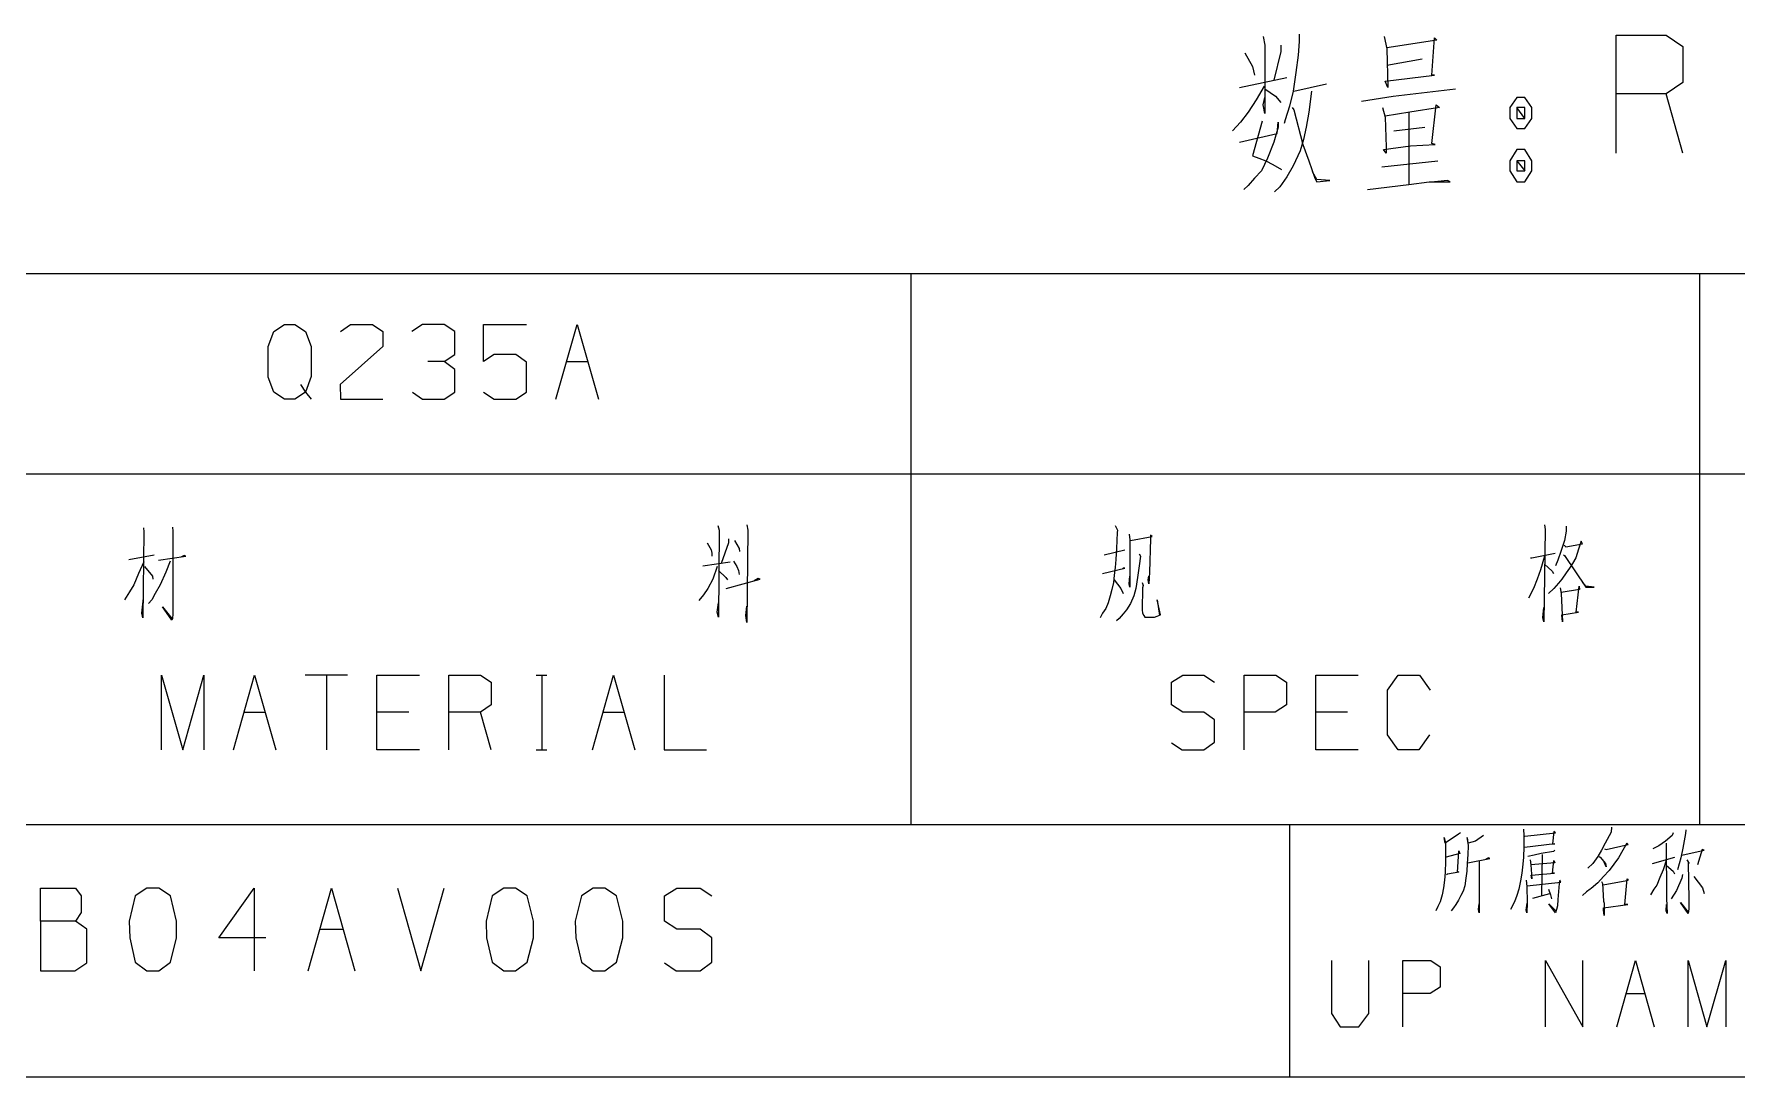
# Model space of a CAD drawing. Header units: millimetres. Extents: x 0 to 210, y 0 to 503.
# Drawn here: x 75.2 to 129.2, y 29 to 62.1 of the extents above; entities that cross this region are included whole.
import ezdxf

# ---------------------------------------------------------------- set-up
doc = ezdxf.new("R2010")
doc.units = ezdxf.units.MM
doc.layers.add('101', color=7, linetype='CONTINUOUS', true_color=0xffffff)

msp = doc.modelspace()

# ---------------------------------------------------------------- linework, layer by layer
at = {"layer": '101', "color": 72, "linetype": 'Continuous'}
for p, q in [((114.1703, 61.97224), (114.22598, 61.69666)), ((114.22598, 61.69666), (114.22598, 59.5313)), ((114.727, 61.69666), (114.727, 61.49981)), ((115.31153, 61.81476), (115.2837, 61.38169)), ((115.31153, 62.05098), (115.31153, 61.81476)), ((118.01047, 61.97224), (118.09396, 61.57854)), ((119.68054, 61.85413), (118.09396, 61.61791)), ((118.09396, 61.57854), (118.1218, 60.35807)), ((119.51353, 60.75177), (119.59704, 61.93287)), ((119.59704, 61.93287), (119.68054, 61.85413)), ((125.35677, 58.27145), (125.35677, 62.01161)), ((125.35677, 62.01161), (126.94334, 62.01161)), ((126.94334, 62.01161), (127.47219, 61.65728)), ((127.47219, 61.65728), (127.47219, 60.51555)), ((113.58578, 61.46043), (113.83629, 61.02736)), ((113.83629, 61.02736), (113.89195, 60.75177)), ((114.727, 61.49981), (114.50432, 60.59429)), ((115.2837, 61.38169), (115.20019, 60.83051)), ((118.09396, 61.06673), (119.20735, 61.26358)), ((113.41878, 60.35807), (114.92184, 60.67303)), ((115.20019, 60.83051), (115.11668, 60.23996)), ((115.14452, 60.23996), (116.1744, 60.47618)), ((118.0383, 60.55492), (119.59704, 60.75177)), ((118.1218, 60.35807), (118.0383, 60.55492)), ((119.59704, 60.75177), (119.51353, 60.75177)), ((127.47219, 60.51555), (126.94334, 60.16122)), ((113.94763, 59.96437), (113.69711, 59.57067)), ((114.19814, 60.39744), (113.94763, 59.96437)), ((114.1703, 59.80689), (114.22598, 60.04311)), ((114.22598, 60.3187), (114.55999, 60.08248)), ((114.55999, 60.08248), (114.727, 59.88563)), ((115.11668, 60.23996), (115.00535, 59.76752)), ((115.70121, 60.23996), (115.61771, 59.57067)), ((117.28677, 59.925), (118.28882, 60.08248)), ((118.28882, 60.08248), (120.26507, 60.3187)), ((122.21247, 60.04311), (121.9898, 59.72815)), ((122.46299, 60.04311), (122.21247, 60.04311)), ((122.68566, 59.72815), (122.46299, 60.04311)), ((126.94334, 60.16122), (125.35677, 60.16122)), ((127.47219, 58.27145), (126.94334, 60.16122)), ((113.69711, 59.57067), (113.44661, 59.25571)), ((114.22598, 59.5313), (114.1703, 59.80689)), ((115.00535, 59.76752), (114.86617, 59.33445)), ((115.08885, 59.72815), (115.14452, 59.64941)), ((115.14452, 59.64941), (115.42287, 58.54704)), ((115.61771, 59.57067), (115.5342, 59.09823)), ((117.9548, 59.72815), (118.0383, 59.41319)), ((118.81767, 59.57067), (118.0383, 59.45256)), ((118.0383, 59.41319), (118.06613, 58.4683)), ((118.78984, 59.57067), (118.78984, 57.2872)), ((119.76405, 59.72815), (118.81767, 59.57067)), ((119.51353, 58.58641), (119.65271, 59.80689)), ((119.65271, 59.80689), (119.76405, 59.72815)), ((121.9898, 59.72815), (121.9898, 59.37382)), ((122.46299, 59.72815), (122.21247, 59.72815)), ((122.46299, 59.37382), (122.21247, 59.72815)), ((122.21247, 59.72815), (122.21247, 59.37382)), ((122.46299, 59.37382), (122.46299, 59.72815)), ((122.68566, 59.37382), (122.68566, 59.72815)), ((113.44661, 59.25571), (113.19609, 58.98012)), ((113.41878, 58.62579), (114.61566, 58.90138)), ((114.14247, 59.29507), (113.83629, 58.19271)), ((114.64349, 59.09823), (114.50432, 58.62579)), ((114.61566, 58.90138), (114.64349, 59.25571)), ((114.64349, 59.25571), (114.64349, 59.09823)), ((114.86617, 59.33445), (114.83834, 59.21634)), ((115.5342, 59.09823), (115.45071, 58.70453)), ((118.31665, 58.98012), (119.29086, 59.09823)), ((121.9898, 59.37382), (122.21247, 59.05886)), ((122.21247, 59.37382), (122.46299, 59.37382)), ((122.21247, 59.05886), (122.46299, 59.05886)), ((122.46299, 59.05886), (122.68566, 59.37382)), ((114.50432, 58.62579), (114.30948, 58.11398)), ((115.33936, 58.3502), (115.11668, 57.87775)), ((115.45071, 58.70453), (115.33936, 58.3502)), ((115.42287, 58.54704), (115.61771, 58.03524)), ((117.98264, 58.38956), (118.8455, 58.50768)), ((118.06613, 58.27145), (117.98264, 58.38956)), ((118.06613, 58.4683), (118.06613, 58.27145)), ((118.8455, 58.50768), (119.62488, 58.54704)), ((119.62488, 58.54704), (119.51353, 58.58641)), ((122.21247, 58.38956), (121.9898, 58.03524)), ((122.46299, 58.38956), (122.21247, 58.38956)), ((122.68566, 58.03524), (122.46299, 58.38956)), ((113.83629, 58.19271), (114.03113, 58.11398)), ((114.03113, 58.11398), (114.25381, 58.03524)), ((114.30948, 58.11398), (114.11464, 57.72027)), ((114.25381, 58.03524), (114.47649, 57.91712)), ((114.47649, 57.91712), (114.75484, 57.75964)), ((115.11668, 57.87775), (114.92184, 57.52343)), ((115.61771, 58.03524), (115.81255, 57.48405)), ((117.92696, 57.83838), (119.70837, 58.03524)), ((121.9898, 58.03524), (121.9898, 57.72027)), ((122.21247, 58.03524), (122.21247, 57.72027)), ((122.46299, 58.03524), (122.21247, 58.03524)), ((122.21247, 58.03524), (122.46299, 57.72027)), ((122.46299, 57.72027), (122.46299, 58.03524)), ((122.68566, 57.72027), (122.68566, 58.03524)), ((113.69711, 57.24784), (113.55794, 57.12972)), ((113.89195, 57.48405), (113.69711, 57.24784)), ((114.11464, 57.72027), (113.89195, 57.48405)), ((114.92184, 57.52343), (114.69917, 57.20846)), ((115.86822, 57.44468), (115.72904, 57.6809)), ((115.81255, 57.48405), (115.86822, 57.36594)), ((116.28574, 57.40532), (115.86822, 57.44468)), ((115.86822, 57.36594), (116.28574, 57.40532)), ((117.48161, 57.12972), (118.78984, 57.2872)), ((118.78984, 57.2872), (119.43002, 57.36594)), ((119.43002, 57.36594), (120.09806, 57.36594)), ((120.01456, 57.40532), (119.59704, 57.36594)), ((120.09806, 57.36594), (120.01456, 57.40532)), ((121.9898, 57.72027), (122.21247, 57.36594)), ((122.21247, 57.72027), (122.46299, 57.72027)), ((122.21247, 57.36594), (122.46299, 57.36594)), ((122.46299, 57.36594), (122.68566, 57.72027)), ((114.69917, 57.20846), (114.53216, 57.05098)), ((73, 54.4625), (103, 54.4625)), ((103, 54.4625), (128, 54.4625)), ((103, 54.4625), (103, 48.1125)), ((128, 54.4625), (158, 54.4625)), ((128, 54.4625), (128, 48.1125)), ((82.62763, 52.15), (82.80438, 52.625)), ((82.80438, 52.625), (83.14021, 52.85)), ((83.14021, 52.85), (83.47604, 52.85)), ((83.47604, 52.85), (83.81186, 52.625)), ((83.81186, 52.625), (83.98861, 52.15)), ((84.92178, 52.625), (85.23993, 52.85)), ((85.23993, 52.85), (85.92926, 52.85)), ((85.92926, 52.85), (86.26508, 52.625)), ((86.26508, 52.625), (86.26508, 52.15)), ((87.51641, 52.85), (87.18058, 52.625)), ((88.20573, 52.85), (87.51641, 52.85)), ((88.54156, 52.625), (88.20573, 52.85)), ((88.54156, 51.9), (88.54156, 52.625)), ((89.45705, 51.675), (89.45705, 52.85)), ((89.45705, 52.85), (90.81804, 52.85)), ((91.75121, 50.475), (92.42286, 52.85)), ((92.42286, 52.85), (93.09451, 50.475)), ((82.62763, 51.175), (82.62763, 52.15)), ((83.98861, 52.15), (83.98861, 51.2)), ((86.26508, 52.15), (84.90411, 50.95)), ((88.20573, 51.675), (88.54156, 51.9)), ((89.79288, 51.9), (89.45705, 51.675)), ((90.48221, 51.9), (89.79288, 51.9)), ((90.81804, 51.65), (90.48221, 51.9)), ((88.20573, 51.675), (87.69316, 51.675)), ((88.54156, 51.425), (88.20573, 51.675)), ((88.54156, 50.7), (88.54156, 51.425)), ((90.81804, 50.7), (90.81804, 51.65)), ((92.08704, 51.675), (92.75868, 51.675)), ((82.80438, 50.7), (82.62763, 51.175)), ((83.65279, 50.95), (83.81186, 50.7)), ((83.98861, 51.2), (83.81186, 50.7)), ((84.90411, 50.95), (84.92178, 50.475)), ((83.14021, 50.475), (82.80438, 50.7)), ((83.47604, 50.475), (83.14021, 50.475)), ((83.81186, 50.7), (83.47604, 50.475)), ((83.81186, 50.7), (83.98861, 50.475)), ((84.92178, 50.475), (86.26508, 50.475)), ((87.19826, 50.7), (87.51641, 50.475)), ((87.51641, 50.475), (88.20573, 50.475)), ((88.20573, 50.475), (88.54156, 50.7)), ((89.45705, 50.7), (89.79288, 50.475)), ((89.79288, 50.475), (90.48221, 50.475)), ((90.48221, 50.475), (90.81804, 50.7)), ((73, 48.1125), (103, 48.1125)), ((103, 48.1125), (128, 48.1125)), ((103, 48.1125), (103, 37)), ((128, 48.1125), (158, 48.1125)), ((128, 48.1125), (128, 37)), ((96.88345, 46.475), (96.9188, 46.325)), ((97.80255, 46.5), (97.8379, 46.325)), ((109.48309, 46.475), (109.55379, 46.325)), ((123.08891, 46.5), (123.10659, 46.35)), ((123.77824, 46.45), (123.77824, 46.3)), ((78.68932, 46.275), (78.65398, 43.55)), ((78.67165, 46.4), (78.68932, 46.275)), ((79.59075, 46.425), (79.60842, 46.3)), ((79.60842, 46.3), (79.60842, 43.675)), ((96.54763, 45.925), (96.67136, 45.7)), ((96.9188, 46.325), (96.90113, 43.575)), ((97.21928, 45.925), (96.9895, 45.275)), ((97.21928, 46.05), (97.21928, 45.925)), ((97.4137, 46), (97.5551, 45.75)), ((97.8379, 46.325), (97.80255, 43.40001)), ((109.53612, 46.25), (109.51845, 45.75)), ((109.55379, 46.325), (109.53612, 46.25)), ((109.92496, 46.2), (109.94263, 46.025)), ((109.94263, 46.025), (109.94263, 44.775)), ((109.96032, 46), (110.64964, 46.125)), ((110.59661, 46.05), (110.56126, 45)), ((110.64964, 46.125), (110.59661, 46.175)), ((110.59661, 46.175), (110.59661, 46.05)), ((123.10659, 46.35), (123.07124, 43.425)), ((123.72522, 46), (123.60149, 45.65)), ((123.77824, 46.3), (123.72522, 46)), ((123.76057, 45.8), (124.29082, 45.9)), ((124.25547, 45.975), (124.16709, 45.725)), ((124.29082, 45.9), (124.25547, 45.975)), ((78.2121, 45.4), (79.00748, 45.55)), ((79.14888, 45.375), (80.01495, 45.5)), ((79.52005, 45.35), (79.37865, 45)), ((79.96192, 45.525), (79.85587, 45.475)), ((80.01495, 45.5), (79.96192, 45.525)), ((96.67136, 45.7), (96.68903, 45.6)), ((96.68903, 45.6), (96.68903, 45.5)), ((97.37835, 45.35), (97.4844, 45.175)), ((97.5551, 45.75), (97.57278, 45.65)), ((109.12959, 45.55), (109.78357, 45.7)), ((109.50076, 45.4), (109.48309, 45.15)), ((109.51845, 45.75), (109.50076, 45.4)), ((110.24311, 45.575), (110.27847, 45.5)), ((110.27847, 45.5), (110.24311, 45.2)), ((122.64704, 45.45), (122.6824, 45.45)), ((122.6824, 45.45), (123.42474, 45.6)), ((123.08891, 45.5), (122.96519, 45.075)), ((123.51311, 45.375), (123.44241, 45.2)), ((123.60149, 45.65), (123.51311, 45.375)), ((123.68987, 45.55), (123.72522, 45.525)), ((123.70754, 45.85), (123.76057, 45.8)), ((123.72522, 45.525), (124.39687, 44.525)), ((124.07871, 45.45), (123.97266, 45.275)), ((124.16709, 45.725), (124.07871, 45.45)), ((78.51257, 44.95), (78.37117, 44.6)), ((78.68932, 45.325), (78.51257, 44.95)), ((78.707, 45.175), (78.95445, 44.875)), ((78.95445, 44.875), (78.97212, 44.775)), ((79.37865, 45), (79.2019, 44.6)), ((96.40622, 45.2), (97.2723, 45.325)), ((96.86578, 45.175), (96.72437, 44.775)), ((96.90113, 45.05), (97.1309, 44.825)), ((97.1309, 44.825), (97.18392, 44.75)), ((97.4844, 45.175), (97.53743, 45.05)), ((97.53743, 45.05), (97.5551, 44.925)), ((109.07657, 44.95), (109.78357, 45.125)), ((109.44774, 44.9), (109.43007, 44.675)), ((109.48309, 45.15), (109.44774, 44.9)), ((109.73055, 45.125), (109.71286, 45.1)), ((109.78357, 45.125), (109.73055, 45.125)), ((109.92496, 44.625), (109.94263, 44.875)), ((110.19009, 44.825), (110.13706, 44.475)), ((110.24311, 45.2), (110.19009, 44.825)), ((110.52592, 44.75), (110.54359, 44.875)), ((110.56126, 45), (110.54359, 44.625)), ((122.96519, 45.075), (122.85914, 44.775)), ((123.08891, 45.25), (123.33636, 45.025)), ((123.33636, 45.025), (123.37172, 44.95)), ((123.77824, 44.975), (123.63684, 44.775)), ((123.88428, 45.125), (123.77824, 44.975)), ((123.97266, 45.275), (123.88428, 45.125)), ((78.22977, 44.375), (78.0707, 44.125)), ((78.37117, 44.6), (78.22977, 44.375)), ((79.04282, 44.325), (78.93678, 44.125)), ((79.2019, 44.6), (79.04282, 44.325)), ((96.4239, 44.275), (96.2825, 44.1)), ((96.5653, 44.475), (96.4239, 44.275)), ((96.72437, 44.775), (96.5653, 44.475)), ((97.14857, 44.475), (98.22675, 44.775)), ((98.15605, 44.8), (98.03233, 44.725)), ((98.22675, 44.775), (98.15605, 44.8)), ((109.37704, 44.45), (109.32402, 44.25)), ((109.43007, 44.675), (109.37704, 44.45)), ((109.44774, 44.75), (109.65984, 44.475)), ((109.65984, 44.475), (109.73055, 44.325)), ((109.94263, 44.525), (109.92496, 44.625)), ((109.94263, 44.775), (109.94263, 44.525)), ((110.13706, 44.475), (110.06637, 44.25)), ((110.33149, 44.675), (110.36684, 44.575)), ((110.34917, 44.5), (110.33149, 43.8)), ((110.36684, 44.575), (110.34917, 44.5)), ((110.54359, 44.625), (110.52592, 44.75)), ((122.73542, 44.475), (122.57635, 44.175)), ((122.85914, 44.775), (122.73542, 44.475)), ((123.38939, 44.475), (123.21264, 44.325)), ((123.53079, 44.65), (123.38939, 44.475)), ((123.63684, 44.775), (123.53079, 44.65)), ((123.58382, 44.5), (123.61916, 44.325)), ((124.20244, 44.45), (123.61916, 44.35)), ((123.61916, 44.325), (123.65451, 43.425)), ((124.09639, 43.725), (124.18477, 44.55)), ((124.18477, 44.55), (124.20244, 44.45)), ((124.39687, 44.55), (124.30849, 44.675)), ((124.66199, 44.525), (124.39687, 44.55)), ((124.39687, 44.525), (124.66199, 44.525)), ((78.61862, 43.7), (78.67165, 44.175)), ((78.93678, 44.125), (78.83073, 44)), ((79.57307, 43.475), (79.2726, 43.90001)), ((79.2726, 43.90001), (79.57307, 43.52501)), ((96.86578, 43.725), (96.90113, 44.02501)), ((97.7672, 43.625), (97.80255, 43.925)), ((109.18262, 43.85), (109.07657, 43.7)), ((109.25331, 44.02501), (109.18262, 43.85)), ((109.32402, 44.25), (109.25331, 44.02501)), ((109.83659, 43.8), (109.73055, 43.675)), ((109.96032, 44), (109.83659, 43.8)), ((110.06637, 44.25), (109.96032, 44)), ((110.33149, 43.8), (110.34917, 43.7)), ((110.91476, 43.65001), (110.80872, 44.125)), ((110.80872, 44.125), (110.87942, 43.625)), ((123.0359, 43.55), (123.07124, 43.875)), ((78.65398, 43.55), (78.61862, 43.7)), ((79.59075, 43.52501), (79.57307, 43.475)), ((79.60842, 43.675), (79.59075, 43.52501)), ((96.90113, 43.575), (96.86578, 43.725)), ((97.80255, 43.40001), (97.7672, 43.625)), ((109.07657, 43.7), (109.00587, 43.55)), ((109.60681, 43.52501), (109.51845, 43.45)), ((109.73055, 43.675), (109.60681, 43.52501)), ((110.34917, 43.7), (110.38451, 43.625)), ((110.38451, 43.625), (110.41987, 43.575)), ((110.41987, 43.575), (110.49056, 43.575)), ((110.49056, 43.575), (110.72034, 43.575)), ((110.72034, 43.575), (110.80872, 43.6)), ((110.80872, 43.6), (110.91476, 43.65001)), ((123.07124, 43.425), (123.0359, 43.55)), ((123.63684, 43.65001), (124.16709, 43.725)), ((123.65451, 43.425), (123.63684, 43.65001)), ((124.16709, 43.725), (124.09639, 43.725)), ((79.24707, 39.3625), (79.24707, 41.7375)), ((79.24707, 41.7375), (79.91872, 39.3625)), ((79.91872, 39.3625), (80.59036, 41.7375)), ((80.59036, 41.7375), (80.59036, 39.3625)), ((81.52354, 39.3625), (82.19519, 41.7375)), ((82.19519, 41.7375), (82.86684, 39.3625)), ((85.14332, 41.7375), (83.80001, 41.7375)), ((84.47166, 41.7375), (84.47166, 39.3625)), ((86.07649, 39.3625), (86.07649, 41.7375)), ((86.07649, 41.7375), (87.41979, 41.7375)), ((88.35297, 39.3625), (88.35297, 41.7375)), ((88.35297, 41.7375), (89.36044, 41.7375)), ((89.36044, 41.7375), (89.69627, 41.5125)), ((91.12434, 41.7375), (91.46017, 41.7375)), ((91.30109, 41.7375), (91.30109, 39.3625)), ((92.90592, 39.3625), (93.57757, 41.7375)), ((93.57757, 41.7375), (94.24921, 39.3625)), ((95.18239, 41.7375), (95.18239, 39.3625)), ((111.26865, 41.5125), (111.62215, 41.7375)), ((111.62215, 41.7375), (112.2938, 41.7375)), ((112.2938, 41.7375), (112.62962, 41.5125)), ((113.5628, 39.3625), (113.5628, 41.7375)), ((113.5628, 41.7375), (114.57027, 41.7375)), ((114.57027, 41.7375), (114.9061, 41.5125)), ((115.83928, 39.3625), (115.83928, 41.7375)), ((115.83928, 41.7375), (117.18258, 41.7375)), ((118.11575, 41.2625), (118.45158, 41.7375)), ((118.45158, 41.7375), (119.12322, 41.7375)), ((119.12322, 41.7375), (119.45905, 41.2625)), ((89.69627, 41.5125), (89.69627, 40.7875)), ((111.26865, 40.7875), (111.26865, 41.5125)), ((114.9061, 41.5125), (114.9061, 40.7875)), ((118.11575, 39.8375), (118.11575, 41.2625)), ((81.85937, 40.5625), (82.53101, 40.5625)), ((87.08397, 40.5625), (86.07649, 40.5625)), ((89.36044, 40.5625), (88.35297, 40.5625)), ((89.69627, 40.7875), (89.36044, 40.5625)), ((89.69627, 39.3625), (89.36044, 40.5625)), ((93.24174, 40.5625), (93.91339, 40.5625)), ((111.62215, 40.5625), (111.26865, 40.7875)), ((112.2938, 40.5625), (111.62215, 40.5625)), ((112.62962, 40.3125), (112.2938, 40.5625)), ((114.5526, 40.5625), (113.5628, 40.5625)), ((114.9061, 40.7875), (114.5526, 40.5625)), ((116.84676, 40.5625), (115.83928, 40.5625)), ((112.62962, 39.6125), (112.62962, 40.3125)), ((111.26865, 39.5875), (111.60448, 39.3625)), ((112.2938, 39.3625), (112.62962, 39.6125)), ((118.45158, 39.3625), (118.11575, 39.8375)), ((119.44138, 39.8375), (119.10555, 39.3625)), ((87.41979, 39.3625), (86.07649, 39.3625)), ((91.12434, 39.3625), (91.46017, 39.3625)), ((95.18239, 39.3625), (96.52569, 39.3625)), ((111.60448, 39.3625), (112.2938, 39.3625)), ((117.18258, 39.3625), (115.83928, 39.3625)), ((119.10555, 39.3625), (118.45158, 39.3625)), ((73, 37), (103, 37)), ((103, 37), (128, 37)), ((120.42107, 36.73867), (120.35863, 36.69451)), ((122.41866, 36.84907), (122.43427, 36.65035)), ((122.46549, 36.62827), (123.43333, 36.73867)), ((123.38651, 36.78283), (123.33968, 36.38539)), ((123.43333, 36.73867), (123.38651, 36.78283)), ((125.19676, 36.76075), (125.00944, 36.40747)), ((125.21237, 36.91531), (125.19676, 36.76075)), ((127.16312, 36.73867), (127.13189, 36.65035)), ((127.55338, 36.71659), (127.47533, 36.25291)), ((127.56899, 36.82699), (127.55338, 36.71659)), ((128, 37), (158, 37)), ((119.93715, 36.40747), (119.90592, 36.58411)), ((119.90592, 36.58411), (119.95277, 36.40747)), ((120.35863, 36.69451), (119.93715, 36.40747)), ((119.95277, 36.40747), (119.95277, 35.83339)), ((120.67085, 36.40747), (120.63963, 36.58411)), ((120.63963, 36.58411), (120.67085, 36.31915)), ((120.67085, 36.31915), (120.65524, 36.05419)), ((120.90501, 36.47371), (120.67085, 36.40747)), ((121.15478, 36.65035), (120.90501, 36.47371)), ((122.43427, 36.29707), (122.41866, 35.96587)), ((122.43427, 36.65035), (122.43427, 36.29707)), ((123.41773, 36.38539), (122.44987, 36.27499)), ((123.33968, 36.38539), (123.41773, 36.38539)), ((123.41773, 36.18667), (123.3709, 36.14251)), ((124.90016, 36.18667), (124.77527, 35.98795)), ((125.00944, 36.40747), (124.90016, 36.18667)), ((124.99382, 36.23083), (125.04065, 36.20875)), ((125.04065, 36.20875), (125.74313, 36.36331)), ((125.57142, 36.18667), (125.43092, 35.94379)), ((125.6963, 36.40747), (125.57142, 36.18667)), ((125.74313, 36.36331), (125.6963, 36.40747)), ((126.71041, 36.31915), (126.52308, 36.23083)), ((126.92896, 36.47371), (126.71041, 36.31915)), ((127.13189, 36.65035), (126.92896, 36.47371)), ((126.94456, 36.40747), (126.96018, 34.66315)), ((127.47533, 36.25291), (127.41289, 35.94379)), ((127.44411, 36.03211), (128.14658, 36.18667)), ((128.08415, 36.20875), (127.94365, 35.72299)), ((128.14658, 36.18667), (128.08415, 36.20875)), ((119.95277, 35.83339), (119.93715, 35.48011)), ((120.40547, 36.07627), (119.96837, 35.96587)), ((120.32742, 35.48011), (120.37424, 36.16459)), ((120.37424, 36.16459), (120.40547, 36.07627)), ((120.63963, 35.76715), (120.62401, 35.52427)), ((120.65524, 36.05419), (120.63963, 35.76715)), ((120.65524, 35.78923), (121.35771, 35.92171)), ((121.01428, 35.83339), (121.01428, 34.19947)), ((121.31088, 35.94379), (121.23283, 35.89963)), ((121.35771, 35.92171), (121.31088, 35.94379)), ((122.40305, 35.74507), (122.37182, 35.45803)), ((122.41866, 35.96587), (122.40305, 35.74507)), ((122.76209, 36.03211), (122.55915, 35.98795)), ((122.6372, 35.87755), (122.65282, 35.72299)), ((123.41773, 35.78923), (122.65282, 35.72299)), ((122.65282, 35.72299), (122.68404, 35.28139)), ((122.98063, 36.07627), (122.76209, 36.03211)), ((123.3709, 36.14251), (122.98063, 36.07627)), ((123.01186, 36.05419), (122.99625, 34.75147)), ((123.33968, 35.45803), (123.38651, 35.85547)), ((123.38651, 35.85547), (123.41773, 35.78923)), ((124.61917, 35.76715), (124.46307, 35.61259)), ((124.77527, 35.98795), (124.61917, 35.76715)), ((124.82211, 35.98795), (124.85333, 35.96587)), ((124.85333, 35.96587), (125.02505, 35.76715)), ((125.04065, 35.65675), (124.97822, 35.81131)), ((125.02505, 35.76715), (125.04065, 35.65675)), ((125.29042, 35.74507), (125.13432, 35.54635)), ((125.43092, 35.94379), (125.29042, 35.74507)), ((126.50748, 35.76715), (127.22556, 35.96587)), ((126.94456, 35.85547), (126.85091, 35.56843)), ((126.96018, 35.70091), (127.16312, 35.52427)), ((127.41289, 35.94379), (127.30361, 35.56843)), ((127.60021, 35.87755), (127.67827, 35.76715)), ((127.67827, 35.76715), (127.64704, 35.78923)), ((127.64704, 35.78923), (127.66265, 34.61899)), ((119.92154, 35.23723), (119.89032, 34.99435)), ((119.93715, 35.48011), (119.92154, 35.23723)), ((119.98398, 35.41387), (120.0152, 35.43595)), ((120.0152, 35.43595), (120.37424, 35.50219)), ((120.37424, 35.50219), (120.32742, 35.48011)), ((120.5928, 35.30347), (120.56158, 35.06059)), ((120.62401, 35.52427), (120.5928, 35.30347)), ((122.32499, 35.21515), (122.27816, 34.95019)), ((122.37182, 35.45803), (122.32499, 35.21515)), ((122.51232, 35.23723), (122.52792, 35.03851)), ((122.54354, 35.06059), (123.60506, 35.17099)), ((122.66843, 35.39179), (123.40212, 35.45803)), ((122.68404, 35.28139), (122.66843, 35.39179)), ((123.40212, 35.45803), (123.33968, 35.45803)), ((123.55823, 35.12683), (123.51139, 34.61899)), ((123.57384, 35.23723), (123.55823, 35.12683)), ((123.60506, 35.17099), (123.57384, 35.23723)), ((124.77527, 35.14891), (124.57234, 34.97227)), ((124.9626, 35.34763), (124.77527, 35.14891)), ((124.90016, 35.19307), (124.93139, 35.12683)), ((124.93139, 35.12683), (124.9626, 34.57483)), ((125.6963, 35.21515), (124.94699, 35.08267)), ((125.13432, 35.54635), (124.9626, 35.34763)), ((125.63386, 34.46443), (125.71191, 35.28139)), ((125.74313, 35.23723), (125.6963, 35.21515)), ((125.71191, 35.28139), (125.74313, 35.23723)), ((126.74163, 35.32555), (126.64797, 35.08267)), ((126.85091, 35.56843), (126.74163, 35.32555)), ((127.16312, 35.52427), (127.20995, 35.43595)), ((127.44411, 35.30347), (127.27239, 34.90603)), ((127.45972, 35.41387), (127.44411, 35.30347)), ((127.81876, 35.34763), (128.09975, 34.99435)), ((75.40968, 33.93572), (75.40968, 34.98452)), ((75.40968, 34.98452), (76.52193, 34.98452)), ((76.52193, 34.98452), (76.69756, 34.73612)), ((76.69756, 34.73612), (76.69756, 34.21172)), ((78.41399, 34.73612), (78.21886, 33.93572)), ((78.78475, 34.98452), (78.41399, 34.73612)), ((79.1555, 34.98452), (78.78475, 34.98452)), ((79.52625, 34.73612), (79.1555, 34.98452)), ((79.72138, 33.93572), (79.52625, 34.73612)), ((81.06708, 33.41132), (82.17933, 34.98452)), ((82.17933, 34.98452), (82.17933, 32.36252)), ((83.89577, 32.36252), (84.63728, 34.98452)), ((84.63728, 34.98452), (85.37878, 32.36252)), ((86.72446, 34.98452), (87.46597, 32.36252)), ((87.46597, 32.36252), (88.20747, 34.98452)), ((89.72879, 34.73612), (89.53365, 33.93572)), ((90.09953, 34.98452), (89.72879, 34.73612)), ((90.47028, 34.98452), (90.09953, 34.98452)), ((90.84103, 34.73612), (90.47028, 34.98452)), ((91.03617, 33.93572), (90.84103, 34.73612)), ((92.55749, 34.73612), (92.36234, 33.93572)), ((92.92823, 34.98452), (92.55749, 34.73612)), ((93.29898, 34.98452), (92.92823, 34.98452)), ((93.66974, 34.73612), (93.29898, 34.98452)), ((93.86487, 33.93572), (93.66974, 34.73612)), ((95.19104, 34.73612), (95.58131, 34.98452)), ((95.19104, 33.93572), (95.19104, 34.73612)), ((95.58131, 34.98452), (96.32281, 34.98452)), ((96.32281, 34.98452), (96.69357, 34.73612)), ((119.78104, 34.55275), (119.703, 34.39819)), ((119.84349, 34.77355), (119.78104, 34.55275)), ((119.89032, 34.99435), (119.84349, 34.77355)), ((120.35863, 34.59691), (120.28058, 34.46443)), ((120.43668, 34.75147), (120.35863, 34.59691)), ((120.51475, 34.88395), (120.43668, 34.75147)), ((120.56158, 35.06059), (120.51475, 34.88395)), ((122.13766, 34.55275), (122.01279, 34.30987)), ((122.21571, 34.75147), (122.13766, 34.55275)), ((122.27816, 34.95019), (122.21571, 34.75147)), ((122.52792, 35.03851), (122.54354, 34.53067)), ((122.71526, 34.66315), (123.26163, 34.81771)), ((123.2148, 34.95019), (123.27724, 34.77355)), ((123.27724, 34.77355), (123.30846, 34.64107)), ((123.51139, 34.61899), (123.49578, 34.42027)), ((124.41624, 34.86187), (124.29135, 34.75147)), ((124.54111, 34.95019), (124.41624, 34.86187)), ((124.57234, 34.97227), (124.54111, 34.95019)), ((124.9626, 34.57483), (124.97822, 34.50859)), ((126.55431, 34.95019), (126.44503, 34.77355)), ((126.64797, 35.08267), (126.55431, 34.95019)), ((126.96018, 34.66315), (126.97579, 34.17739)), ((127.27239, 34.90603), (127.10068, 34.64107)), ((127.66265, 34.61899), (127.66265, 34.33195)), ((128.09975, 34.99435), (128.14658, 34.81771)), ((76.69756, 34.21172), (76.52193, 33.93572)), ((119.703, 34.39819), (119.64055, 34.26571)), ((120.20253, 34.35403), (120.12447, 34.26571)), ((120.28058, 34.46443), (120.20253, 34.35403)), ((120.99866, 34.30987), (121.01428, 34.48651)), ((121.01428, 34.19947), (120.99866, 34.30987)), ((122.51232, 34.28779), (122.54354, 34.50859)), ((122.52792, 34.19947), (122.51232, 34.28779)), ((122.54354, 34.53067), (122.52792, 34.19947)), ((123.43333, 34.19947), (123.23041, 34.48651)), ((123.23041, 34.48651), (123.44895, 34.26571)), ((123.46456, 34.30987), (123.43333, 34.19947)), ((123.49578, 34.42027), (123.46456, 34.30987)), ((124.9626, 34.35403), (125.72752, 34.46443)), ((124.9626, 34.28779), (124.9626, 34.35403)), ((124.97822, 34.11115), (124.9626, 34.28779)), ((124.97822, 34.50859), (124.97822, 34.11115)), ((125.71191, 34.46443), (125.63386, 34.46443)), ((125.72752, 34.46443), (125.71191, 34.46443)), ((126.94456, 34.26571), (126.96018, 34.46443)), ((126.97579, 34.17739), (126.94456, 34.26571)), ((127.64704, 34.17739), (127.39727, 34.53067)), ((127.39727, 34.53067), (127.64704, 34.22155)), ((127.66265, 34.33195), (127.64704, 34.17739)), ((76.52193, 33.93572), (75.40968, 33.93572)), ((75.40968, 33.93572), (75.40968, 32.36252)), ((76.87317, 33.68732), (76.52193, 33.93572)), ((76.87317, 32.61092), (76.87317, 33.68732)), ((78.21886, 33.93572), (78.23838, 33.41132)), ((79.72138, 33.41132), (79.72138, 33.93572)), ((84.26653, 33.68732), (85.00803, 33.68732)), ((89.53365, 33.93572), (89.55316, 33.41132)), ((91.03617, 33.41132), (91.03617, 33.93572)), ((92.36234, 33.93572), (92.38186, 33.41132)), ((93.86487, 33.41132), (93.86487, 33.93572)), ((95.58131, 33.68732), (95.19104, 33.93572)), ((96.32281, 33.68732), (95.58131, 33.68732)), ((96.69357, 33.41132), (96.32281, 33.68732)), ((78.23838, 33.41132), (78.41399, 32.63852)), ((79.52625, 32.63852), (79.72138, 33.41132)), ((82.55008, 33.41132), (81.06708, 33.41132)), ((89.55316, 33.41132), (89.72879, 32.63852)), ((90.84103, 32.63852), (91.03617, 33.41132)), ((92.38186, 33.41132), (92.55749, 32.63852)), ((93.66974, 32.63852), (93.86487, 33.41132)), ((96.69357, 32.63852), (96.69357, 33.41132)), ((76.50243, 32.36252), (76.87317, 32.61092)), ((78.41399, 32.63852), (78.78475, 32.36252)), ((79.1555, 32.36252), (79.52625, 32.63852)), ((89.72879, 32.63852), (90.09953, 32.36252)), ((90.47028, 32.36252), (90.84103, 32.63852)), ((92.55749, 32.63852), (92.92823, 32.36252)), ((93.29898, 32.36252), (93.66974, 32.63852)), ((95.19104, 32.61092), (95.5618, 32.36252)), ((96.32281, 32.36252), (96.69357, 32.63852)), ((116.33088, 32.68699), (116.33088, 31.00891)), ((117.51727, 31.00891), (117.51727, 32.68699)), ((118.59383, 30.58939), (118.59383, 32.68699)), ((118.59383, 32.68699), (119.48363, 32.68699)), ((119.48363, 32.68699), (119.78024, 32.48827)), ((119.78024, 32.48827), (119.78024, 31.84795)), ((123.11974, 30.58939), (123.11974, 32.68699)), ((123.11974, 32.68699), (124.30615, 30.58939)), ((124.30615, 30.58939), (124.30615, 32.68699)), ((125.38271, 30.58939), (125.97591, 32.68699)), ((125.97591, 32.68699), (126.56911, 30.58939)), ((127.64566, 30.58939), (127.64566, 32.68699)), ((127.64566, 32.68699), (128.23886, 30.58939)), ((128.23886, 30.58939), (128.83206, 32.68699)), ((128.83206, 32.68699), (128.83206, 30.58939)), ((75.40968, 32.36252), (76.50243, 32.36252)), ((78.78475, 32.36252), (79.1555, 32.36252)), ((90.09953, 32.36252), (90.47028, 32.36252)), ((92.92823, 32.36252), (93.29898, 32.36252)), ((95.5618, 32.36252), (96.32281, 32.36252)), ((119.46803, 31.64923), (118.59383, 31.64923)), ((119.78024, 31.84795), (119.46803, 31.64923)), ((125.67931, 31.64923), (126.27251, 31.64923)), ((116.33088, 31.00891), (116.61186, 30.58939)), ((117.20507, 30.58939), (117.51727, 31.00891)), ((116.61186, 30.58939), (117.20507, 30.58939))]:
    msp.add_line(p, q, dxfattribs=at)
at = {"layer": '101', "color": 133, "linetype": 'Continuous'}
for p, q in [((25, 37), (205, 37)), ((115, 37), (115, 29)), ((25, 29), (205, 29))]:
    msp.add_line(p, q, dxfattribs=at)

doc.saveas('drawing.dxf')
